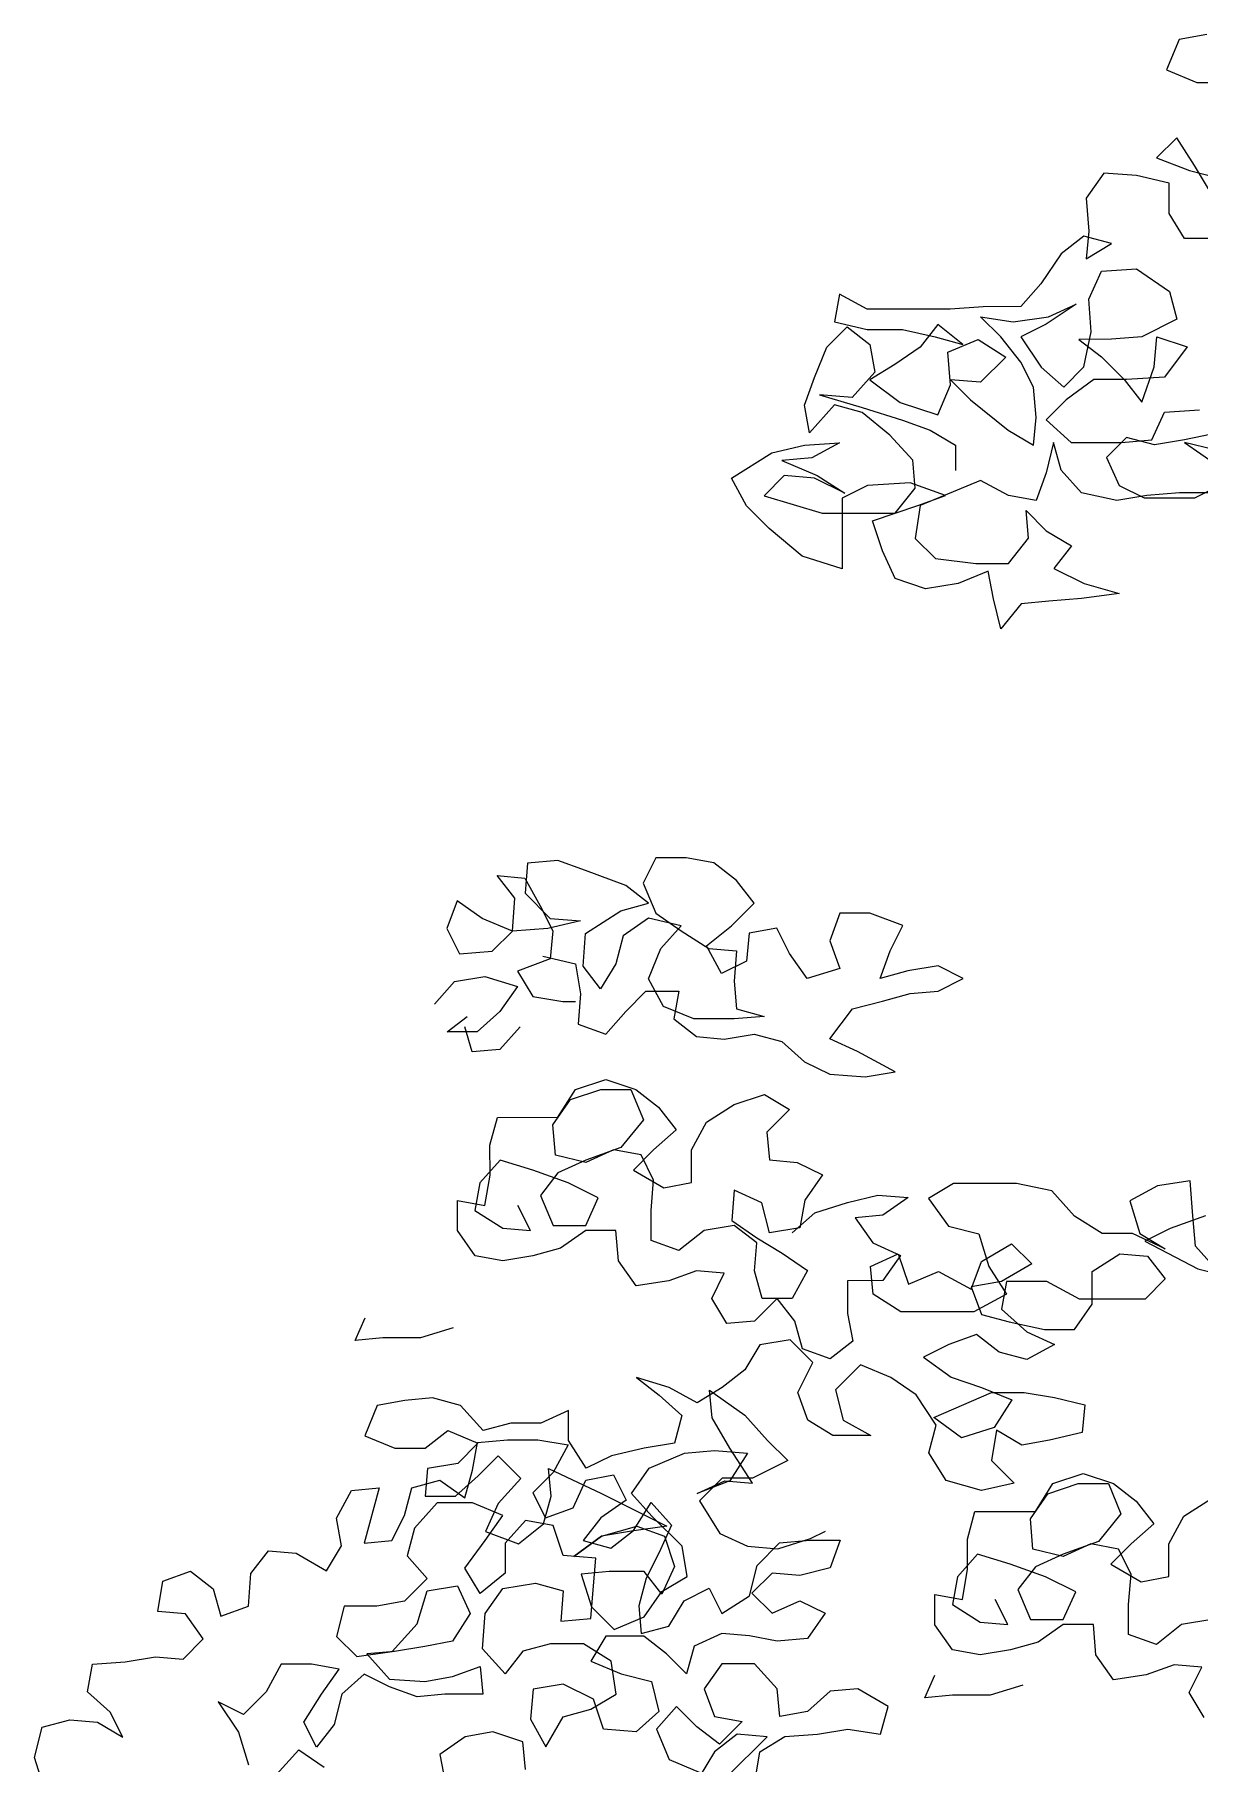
# Model space of a CAD drawing. Header units: millimetres. Extents: x 1564 to 2013, y 216 to 285.
# Drawn here: x 1770.069 to 1771.899, y 228.411 to 231.126 of the extents above; entities that cross this region are included whole.
import ezdxf

# ---------------------------------------------------------------- set-up
doc = ezdxf.new("R2010")
doc.units = ezdxf.units.MM
doc.header["$LTSCALE"] = 10
doc.layers.get('0').update_dxf_attribs({"color": 90})
doc.layers.add('ÁRVORE PRESERVADA', color=252, linetype='Continuous')

# ---------------------------------------------------------------- blocks, each defined once
blk = doc.blocks.new('A$C338F7350')
for points in [[(2.4739, 12.9731), (2.4195, 12.9632), (2.3949, 12.9038), (2.4542, 12.8792), (2.5135, 12.8792)], [(2.4791, 12.6667), (2.4494, 12.7161), (2.4147, 12.7704), (2.3752, 12.7308), (2.4395, 12.7062), (2.4988, 12.6914)], [(2.4891, 12.5728), (2.4298, 12.5727), (2.4001, 12.6221), (2.4, 12.6814), (2.3357, 12.6962), (2.2715, 12.7011), (2.2369, 12.6516), (2.2419, 12.5874), (2.237, 12.533), (2.2864, 12.5627), (2.2321, 12.5775), (2.1876, 12.5428), (2.1481, 12.4835), (2.1086, 12.439), (2.0345, 12.4389), (1.9702, 12.4339), (1.8071, 12.4338), (1.7527, 12.4634), (1.7429, 12.409), (1.8072, 12.3942), (1.8764, 12.3943), (1.9406, 12.3795), (1.995, 12.3647), (1.9455, 12.4042), (1.911, 12.3597), (1.8616, 12.3251), (1.8122, 12.2954), (1.8715, 12.2509), (1.9457, 12.2263), (1.9704, 12.2856), (1.9654, 12.3499), (2.0247, 12.3746), (2.0791, 12.3401), (2.0297, 12.2906), (1.9704, 12.2955), (2.0099, 12.256), (2.0841, 12.1968), (2.1336, 12.1672), (2.1385, 12.2215), (2.1335, 12.2808), (2.1087, 12.3302), (2.0691, 12.3796), (2.0296, 12.4191), (2.0938, 12.4093), (2.163, 12.4193), (2.2173, 12.444), (2.1581, 12.4044), (2.1087, 12.3797), (2.1483, 12.3204), (2.1928, 12.2809), (2.2323, 12.3205), (2.247, 12.3897), (2.242, 12.4539), (2.2667, 12.5083), (2.3359, 12.5133), (2.4002, 12.4689), (2.4151, 12.4145), (2.3459, 12.3799), (2.2866, 12.3749), (2.2224, 12.3748), (2.2669, 12.3403), (2.3114, 12.2958), (2.346, 12.2514), (2.3707, 12.3206), (2.3756, 12.3799), (2.4349, 12.3602), (2.3905, 12.3008), (2.3163, 12.2958), (2.2521, 12.2958), (2.1977, 12.2562), (2.1582, 12.2166), (2.2077, 12.1722), (2.3066, 12.1723), (2.3659, 12.1773), (2.3905, 12.2317), (2.4597, 12.2367)], [(2.4993, 12.1922), (2.4301, 12.1773), (2.3708, 12.1674), (2.3164, 12.1822), (2.2769, 12.1426), (2.3017, 12.0882), (2.3511, 12.0636), (2.45, 12.0637), (2.5093, 12.0934)], [(2.4894, 12.1576), (2.4301, 12.1724), (2.4944, 12.128)], [(2.4796, 12.0736), (2.4203, 12.0735), (2.3561, 12.0685), (2.2968, 12.0586), (2.2276, 12.0733), (2.188, 12.1178), (2.1731, 12.1721), (2.1583, 12.1128), (2.1386, 12.0584), (2.0842, 12.0683), (2.0298, 12.0979), (1.9113, 12.0483), (1.9014, 11.9841), (1.941, 11.9446), (2.0201, 11.9348), (2.0844, 11.9348), (2.1239, 11.9843), (2.1189, 12.0386), (2.1584, 11.9991), (2.2079, 11.9695), (2.1733, 11.925), (2.2327, 11.8954), (2.3019, 11.8757), (2.2278, 11.8658), (2.1635, 11.8608), (2.1091, 11.8558), (2.0697, 11.8063), (2.0548, 11.8656), (2.0448, 11.92), (1.9856, 11.8952), (1.9213, 11.8852), (1.862, 11.905), (1.8372, 11.9593), (1.8174, 12.0186), (1.9063, 12.0483), (1.9607, 12.0682), (1.8915, 12.0928), (1.8074, 12.0878), (1.758, 12.063), (1.7582, 11.9246), (1.6791, 11.9493), (1.6148, 12.0036), (1.5702, 12.048), (1.5405, 12.1024), (1.6196, 12.1519), (1.6838, 12.1668), (1.753, 12.1718), (1.6987, 12.1421), (1.6394, 12.1371), (1.7086, 12.1075), (1.763, 12.0729), (1.7036, 12.1025), (1.6443, 12.1074), (1.6048, 12.0678), (1.7185, 12.0333), (1.8619, 12.0335), (1.9014, 12.0829), (1.8964, 12.1373), (1.8518, 12.1867), (1.7974, 12.2311), (1.743, 12.2459), (1.6937, 12.1915), (1.6837, 12.2458), (1.7035, 12.3002), (1.7281, 12.3595), (1.7676, 12.3991), (1.8121, 12.3646), (1.8221, 12.3102), (1.7776, 12.2607), (1.7134, 12.2656), (1.7974, 12.241), (1.8765, 12.2164), (1.9309, 12.1966), (1.9804, 12.167), (1.9804, 12.1176)], [(1.1701, 11.1639), (1.2343, 11.1492), (1.2443, 11.0899), (1.2394, 11.0306), (1.2938, 11.0108), (1.3333, 11.0554), (1.3728, 11.0949), (1.437, 11.095), (1.4272, 11.0406), (1.4717, 11.0061), (1.5261, 11.0012), (1.5854, 11.0111), (1.6398, 10.9963), (1.6843, 10.9568), (1.7337, 10.9322), (1.8029, 10.9273), (1.8622, 10.9372), (1.788, 10.9767), (1.7337, 11.0014), (1.7781, 11.0607), (1.8374, 11.0756), (1.8917, 11.0905), (1.9461, 11.0955), (1.9955, 11.1202), (1.9461, 11.1449), (1.8868, 11.1349), (1.8324, 11.1201), (1.8521, 11.1744), (1.8768, 11.2239), (1.8125, 11.2485), (1.7532, 11.2485), (1.7335, 11.1941), (1.7533, 11.1398), (1.6891, 11.1199), (1.6544, 11.1693), (1.6297, 11.2187), (1.5753, 11.2088), (1.5704, 11.1544), (1.521, 11.1297), (1.4913, 11.184), (1.5407, 11.2236), (1.5851, 11.2681), (1.5505, 11.3126), (1.506, 11.3471), (1.4516, 11.357), (1.3923, 11.3569), (1.3676, 11.3075), (1.3924, 11.2482), (1.4419, 11.2136), (1.4963, 11.1791), (1.5506, 11.1742), (1.5457, 11.1149), (1.5507, 11.0605), (1.6051, 11.0457), (1.5458, 11.0407), (1.4667, 11.0406), (1.4074, 11.0653), (1.3777, 11.1196), (1.4023, 11.179), (1.4418, 11.2235), (1.3776, 11.2383), (1.3282, 11.2036), (1.3134, 11.1492), (1.2838, 11.0998), (1.2492, 11.1442), (1.254, 11.2085), (1.3232, 11.253), (1.3776, 11.2679), (1.333, 11.3025), (1.2539, 11.3321), (1.1995, 11.3518), (1.1402, 11.3468), (1.1354, 11.2875), (1.1848, 11.2381), (1.2441, 11.2332), (1.1799, 11.2183), (1.1107, 11.2133), (1.0514, 11.238), (1.0019, 11.2725), (0.9822, 11.2181), (1.007, 11.1687), (1.0712, 11.1737), (1.1107, 11.2133), (1.1156, 11.2776), (1.081, 11.322), (1.1353, 11.3171), (1.165, 11.2628), (1.1898, 11.2134), (1.1849, 11.159), (1.1207, 11.1342), (1.1504, 11.0848), (1.2097, 11.075), (1.2344, 11.075)], [(0.9576, 11.0698), (0.9971, 11.1144), (1.0564, 11.1243), (1.1207, 11.1046), (1.0861, 11.0551), (1.0417, 11.0155), (0.9824, 11.0155), (1.0219, 11.0452)], [(1.1257, 11.0255), (1.0862, 10.981), (1.0318, 10.976), (1.017, 11.0254)], [(1.6599, 10.6207), (1.7043, 10.6603), (1.7685, 10.6801), (1.8278, 10.695), (1.8872, 10.6901), (1.8378, 10.6555), (1.7834, 10.6505), (1.818, 10.6011), (1.8724, 10.5764), (1.8379, 10.527), (1.7687, 10.5269), (1.7687, 10.4627), (1.7787, 10.4083), (1.7342, 10.3737), (1.6798, 10.3934), (1.665, 10.4477), (1.6303, 10.4922), (1.5859, 10.4477), (1.5315, 10.4427), (1.5018, 10.4921), (1.5265, 10.5415), (1.4721, 10.5464), (1.4178, 10.5266), (1.3535, 10.5166), (1.3189, 10.566), (1.3139, 10.6253), (1.2546, 10.6253), (1.2052, 10.5906), (1.1508, 10.5758), (1.0915, 10.5658), (1.0372, 10.5757), (1.0025, 10.6251), (1.0025, 10.6844), (1.0568, 10.6745), (1.0667, 10.7338), (1.0666, 10.7932), (1.0814, 10.8475), (1.2, 10.8476), (1.2346, 10.902), (1.2939, 10.9219), (1.3532, 10.9022), (1.3977, 10.8676), (1.4323, 10.8231), (1.3879, 10.7836), (1.3484, 10.744), (1.4077, 10.7094), (1.4621, 10.7194), (1.462, 10.7836), (1.4916, 10.838), (1.546, 10.8727), (1.6053, 10.8925), (1.6547, 10.8629), (1.6103, 10.8184), (1.6153, 10.764), (1.6696, 10.7591), (1.7191, 10.7344), (1.6845, 10.685), (1.6747, 10.6306), (1.6154, 10.6207), (1.6005, 10.68), (1.5461, 10.7046), (1.5412, 10.6453), (1.5907, 10.6108), (1.6401, 10.5812), (1.6896, 10.5466), (1.66, 10.4922), (1.6007, 10.4922), (1.5858, 10.5465), (1.5907, 10.6009), (1.5462, 10.6354), (1.4869, 10.6255), (1.4375, 10.5859), (1.3831, 10.6056), (1.383, 10.6649), (1.3879, 10.7243), (1.3632, 10.7737), (1.3088, 10.7835), (1.2545, 10.7587), (1.1951, 10.7735), (1.1901, 10.8328), (1.2247, 10.8823), (1.284, 10.9021), (1.3433, 10.9021), (1.3681, 10.8429), (1.3236, 10.7885), (1.2545, 10.7637), (1.2001, 10.7389), (1.1656, 10.6944), (1.1903, 10.6351), (1.2546, 10.6352), (1.2792, 10.6896), (1.2199, 10.7192), (1.1507, 10.7438), (1.0864, 10.7635), (1.0469, 10.719), (1.0371, 10.6646), (1.0915, 10.6301), (1.1458, 10.6252), (1.1211, 10.6746)], [(2.471, 10.6539), (2.4018, 10.6292), (2.3524, 10.6044), (2.4563, 10.5501), (2.5551, 10.5255)], [(2.4958, 10.5452), (2.4513, 10.5946), (2.4463, 10.6539), (2.4413, 10.7231), (2.377, 10.7132), (2.3227, 10.6835), (2.3425, 10.6192), (2.392, 10.5896), (2.3277, 10.6192), (2.2684, 10.6192), (2.214, 10.6537), (2.1695, 10.7031), (2.1003, 10.7179), (1.9767, 10.7177), (1.9273, 10.688), (1.9669, 10.6337), (2.0262, 10.6189), (2.046, 10.5547), (2.0807, 10.5004), (2.0165, 10.4657), (1.8731, 10.4656), (1.8187, 10.5001), (1.8137, 10.5545), (1.8681, 10.5793), (1.8879, 10.52), (1.9472, 10.5447), (2.0115, 10.5102), (2.0312, 10.5646), (2.0905, 10.5992), (2.1301, 10.5597), (2.0708, 10.5251), (2.0115, 10.5151), (2.0313, 10.4608), (2.0857, 10.446), (2.1549, 10.4312), (2.2142, 10.4313), (2.2487, 10.4808), (2.2487, 10.545), (2.303, 10.5797), (2.3574, 10.5748), (2.392, 10.5303), (2.3525, 10.4907), (2.224, 10.4906), (2.1597, 10.5252), (2.0807, 10.5251), (2.0708, 10.4707), (2.1203, 10.4263), (2.1747, 10.4016), (2.1203, 10.3719), (2.066, 10.3867), (2.0214, 10.4212), (1.9671, 10.4014), (1.9177, 10.3767), (1.9721, 10.3372), (2.0314, 10.3175), (2.0908, 10.2928), (2.0562, 10.2384), (1.992, 10.2186), (1.9376, 10.2581), (2.0512, 10.3076), (2.1155, 10.3076), (2.1748, 10.2978), (2.2341, 10.283), (2.2292, 10.2287), (2.165, 10.2138), (2.1106, 10.2039), (2.0612, 10.2335), (2.0513, 10.1741), (2.0958, 10.1297), (2.0316, 10.1148), (1.9624, 10.1345), (1.9278, 10.1889), (1.9425, 10.2432), (1.9029, 10.3025), (1.8535, 10.3371), (1.7941, 10.3617), (1.7448, 10.3123), (1.7596, 10.253), (1.814, 10.2233), (1.7399, 10.2233), (1.6905, 10.2529), (1.6706, 10.3072), (1.7002, 10.3666), (1.6557, 10.411), (1.5964, 10.4011), (1.5668, 10.3516), (1.5224, 10.317), (1.473, 10.2873), (1.4186, 10.3169), (1.3543, 10.3366), (1.3988, 10.302), (1.4433, 10.2625), (1.4285, 10.2082), (1.3692, 10.1982), (1.305, 10.1833), (1.2556, 10.1586), (1.221, 10.2129), (1.2209, 10.2722), (1.1666, 10.2475), (1.1072, 10.2474), (1.0529, 10.2325), (1.0084, 10.2819), (0.954, 10.2967), (0.8996, 10.2917), (0.8453, 10.2818), (0.8206, 10.2224), (0.8799, 10.1978), (0.9392, 10.1978), (0.9837, 10.2325), (1.043, 10.2078), (1.0035, 10.1682), (0.9442, 10.1583), (0.9393, 10.1039), (0.9986, 10.104), (1.0431, 10.1436), (1.0826, 10.1831), (1.1271, 10.1387), (1.0827, 10.0892), (1.058, 10.0348), (1.1223, 10.0102), (1.1717, 10.0498), (1.1865, 10.1042), (1.1815, 10.1585), (1.2853, 10.1092), (1.4139, 10.0451), (1.3447, 10.0351), (1.2854, 10.0252), (1.231, 9.9856), (1.2854, 10.0252), (1.3546, 10.045), (1.4089, 10.0253), (1.4288, 9.966), (1.4041, 9.9116), (1.3695, 9.956), (1.3003, 9.956), (1.2459, 9.951), (1.2657, 9.8868), (1.3103, 9.8423), (1.3695, 9.8671), (1.4041, 9.9165), (1.4535, 9.9462), (1.4436, 10.0055), (1.3842, 10.0648), (1.3446, 10.1092), (1.3792, 10.1587), (1.4483, 10.1884), (1.5076, 10.1934), (1.5719, 10.1885), (1.5373, 10.1341), (1.4731, 10.1094), (1.5275, 10.1341), (1.5818, 10.1292), (1.5373, 10.1984), (1.5026, 10.2577), (1.4976, 10.312), (1.5669, 10.2627), (1.6114, 10.2133), (1.651, 10.1738), (1.5818, 10.1391), (1.5225, 10.1391), (1.4781, 10.0945), (1.5177, 10.0303), (1.5721, 10.0057), (1.6314, 10.0008), (1.6956, 10.0206), (1.7253, 10.0355)], [(0.9945, 10.4343), (0.9303, 10.4144), (0.8561, 10.4144), (0.8018, 10.4094), (0.8215, 10.4539)], [(1.5318, 9.5526), (1.6108, 9.6317), (1.5515, 9.6366), (1.5071, 9.602), (1.4775, 9.5525)], [(1.5862, 9.5427), (1.596, 9.6021), (1.6454, 9.6318), (1.7097, 9.6368), (1.769, 9.6467), (1.8332, 9.6369), (1.848, 9.6912), (1.7887, 9.7258), (1.7343, 9.7208), (1.6899, 9.6812), (1.6355, 9.6713), (1.6305, 9.7256), (1.586, 9.775), (1.5217, 9.775), (1.4872, 9.7255), (1.507, 9.6712), (1.5614, 9.6613), (1.517, 9.6168), (1.4724, 9.6514), (1.4329, 9.6909), (1.3934, 9.6463), (1.4181, 9.5871), (1.4775, 9.5624)], [(1.1364, 9.567), (1.1314, 9.6214), (1.0721, 9.6411), (1.0177, 9.6312), (0.9684, 9.5965), (0.9783, 9.5422)], [(0.1925, 9.5266), (0.1726, 9.5909), (0.1874, 9.6502), (0.2418, 9.6651), (0.2961, 9.6602), (0.3456, 9.6306), (0.3208, 9.68), (0.2763, 9.7195), (0.2861, 9.7738), (0.3504, 9.7788), (0.4097, 9.7888), (0.4641, 9.7839), (0.5036, 9.8235), (0.4689, 9.8729), (0.4145, 9.8777), (0.4244, 9.9371), (0.4787, 9.9569), (0.5232, 9.9223), (0.5381, 9.868), (0.5925, 9.8878), (0.5973, 9.9521), (0.6319, 9.9966), (0.6863, 9.9917), (0.7456, 9.9571), (0.7752, 10.0066), (0.7653, 10.0609), (0.7949, 10.1153), (0.8493, 10.1203), (0.8197, 10.0116), (0.8741, 10.0166), (0.8987, 10.066), (0.9135, 10.1204), (0.9679, 10.1353), (1.0173, 10.1007), (1.0321, 10.1551), (1.0419, 10.2095), (1.1012, 10.2145), (1.1605, 10.2145), (1.2199, 10.2047), (1.1903, 10.1503), (1.1508, 10.1107), (1.1755, 10.0613), (1.2299, 10.0811), (1.2545, 10.1355), (1.3089, 10.1455), (1.3336, 10.0961), (1.2842, 10.0614), (1.2497, 10.0169), (1.3041, 10.0021), (1.3485, 10.0368), (1.3831, 10.0912), (1.4227, 10.0467), (1.398, 9.9923), (1.3733, 9.9429), (1.3585, 9.8885), (1.3635, 9.8341), (1.4179, 9.849), (1.4475, 9.8985), (1.4969, 9.9232), (1.5217, 9.8738), (1.576, 9.9085), (1.5908, 9.9678), (1.6352, 10.0123), (1.6945, 10.0173), (1.7538, 10.0174), (1.7341, 9.963), (1.6748, 9.9481), (1.6204, 9.953), (1.5809, 9.9134), (1.6205, 9.8739), (1.6749, 9.8987), (1.7243, 9.874), (1.6897, 9.8245), (1.6304, 9.8195), (1.5761, 9.8294), (1.5217, 9.8343), (1.4673, 9.8095), (1.4526, 9.7551), (1.413, 9.7946), (1.3685, 9.8292), (1.2943, 9.8291), (1.2647, 9.7797), (1.3241, 9.755), (1.3834, 9.7402), (1.3983, 9.6809), (1.3538, 9.6414), (1.2896, 9.6463), (1.2697, 9.7055), (1.2104, 9.7351), (1.1511, 9.7252), (1.1462, 9.6659), (1.1759, 9.6116), (1.2105, 9.6709), (1.2648, 9.6858), (1.3142, 9.7155), (1.3043, 9.7797), (1.2499, 9.8143), (1.1856, 9.8142), (1.1313, 9.7993), (1.0967, 9.7548), (1.0522, 9.8042), (1.0571, 9.8734), (1.0916, 9.9228), (1.1559, 9.9328), (1.2102, 9.918), (1.2054, 9.8587), (1.2647, 9.8637), (1.2695, 9.928), (1.2744, 9.9823), (1.2102, 9.9872), (1.1904, 10.0465), (1.136, 10.0563), (1.0965, 10.0118), (1.0965, 9.9525), (1.0471, 9.9129), (1.0174, 9.9623), (1.0569, 10.0167), (1.0915, 10.0662), (1.0322, 10.0908), (0.963, 10.0908), (0.9185, 10.0413), (0.9037, 9.9869), (0.9433, 9.9425), (0.8989, 9.898), (0.8445, 9.888), (0.7803, 9.888), (0.7655, 9.8286), (0.8051, 9.7891), (0.8743, 9.7991), (0.9236, 9.8535), (0.9433, 9.9178), (1.0026, 9.9277), (1.0274, 9.8734), (0.9929, 9.819), (0.9385, 9.809), (0.8792, 9.7991), (0.8248, 9.7941), (0.8694, 9.7447), (0.9386, 9.7398), (0.9929, 9.7498), (1.0473, 9.7696), (1.0523, 9.7152), (0.9781, 9.7152), (0.9238, 9.7102), (0.8694, 9.7299), (0.8199, 9.7546), (0.7755, 9.715), (0.7607, 9.6557), (0.7262, 9.6111), (0.7014, 9.6605), (0.736, 9.7149), (0.7705, 9.7644), (0.7161, 9.7742), (0.6568, 9.7742), (0.6272, 9.7198), (0.5828, 9.6753), (0.5333, 9.6999), (0.5729, 9.6407), (0.5927, 9.5764)], [(0.6471, 9.5567), (0.6916, 9.6062), (0.741, 9.5716)], [(2.4688, 9.6692), (2.4391, 9.7185), (2.4637, 9.768), (2.4094, 9.7729), (2.355, 9.7531), (2.2908, 9.7431), (2.2561, 9.7925), (2.2511, 9.8518), (2.1918, 9.8518), (2.1424, 9.8171), (2.0881, 9.8022), (2.0288, 9.7923), (1.9744, 9.8021), (1.9397, 9.8515), (1.9397, 9.9108), (1.9941, 9.901), (2.0039, 9.9603), (2.0038, 10.0196), (2.0186, 10.074), (2.1372, 10.0741), (2.1718, 10.1285), (2.2311, 10.1484), (2.2904, 10.1286), (2.3349, 10.0941), (2.3696, 10.0496), (2.3251, 10.01), (2.2856, 9.9705), (2.3449, 9.9359), (2.3993, 9.9459), (2.3992, 10.0101), (2.4289, 10.0645), (2.4832, 10.0992)], [(2.4834, 9.8619), (2.4241, 9.852), (2.3747, 9.8124), (2.3203, 9.8321), (2.3203, 9.8914), (2.3252, 9.9507), (2.3004, 10.0001), (2.246, 10.01), (2.1917, 9.9852), (2.1324, 10), (2.1274, 10.0593), (2.1619, 10.1087), (2.2212, 10.1286), (2.2805, 10.1286), (2.3053, 10.0693), (2.2609, 10.0149), (2.1917, 9.9902), (2.1373, 9.9654), (2.1028, 9.9209), (2.1275, 9.8616), (2.1918, 9.8617), (2.2165, 9.916), (2.1571, 9.9456), (2.0879, 9.9703), (2.0236, 9.99), (1.9841, 9.9455), (1.9743, 9.8911), (2.0287, 9.8566), (2.0831, 9.8517), (2.0583, 9.9011)], [(2.1128, 9.7331), (2.0486, 9.7132), (1.9745, 9.7132), (1.9201, 9.7082), (1.9398, 9.7527)]]:
    blk.add_lwpolyline(points)

msp = doc.modelspace()

# ---------------------------------------------------------------- block references
at = {"layer": 'ÁRVORE PRESERVADA', "xscale": 0.7999999999999545, "yscale": 0.8000000000001819, "zscale": 0.8}
msp.add_blockref('A$C338F7350', (1769.9313, 220.7475), dxfattribs=at)

doc.saveas('drawing.dxf')
